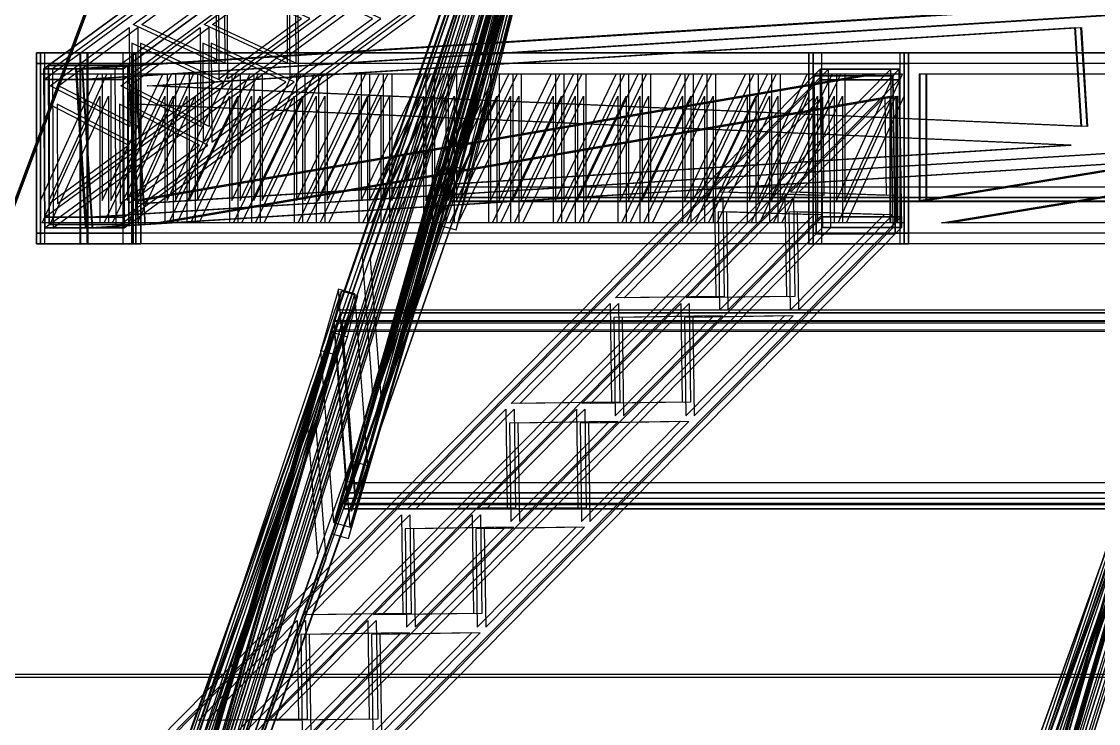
# Model space of a CAD drawing. Header units: millimetres. Extents: x -48000 to 1060615, y -2000 to 333000.
# Drawn here: x -27233 to -25205, y 37006 to 38328 of the extents above; entities that cross this region are included whole.
import ezdxf

# ---------------------------------------------------------------- set-up
doc = ezdxf.new("R2010")
doc.units = ezdxf.units.MM
doc.layers.add('D-STR-STRC', color=7, linetype='Continuous', lineweight=25)

msp = doc.modelspace()

# ---------------------------------------------------------------- linework, layer by layer
at = {"layer": 'D-STR-STRC'}
for points in [[(-26621.23, 37461.65), (-25802.5, 40264.84)], [(-26590.4, 37453.06), (-25771.68, 40256.26)], [(-26648.27, 37362.74), (-25829.54, 40165.93)], [(-26617.44, 37354.16), (-25798.72, 40157.35)], [(-27190.92, 38238.6), (-25236.25, 39671.93)], [(-27190.92, 38238.6), (-25236.25, 39671.93)], [(-27131.1, 38238.6), (-4260.15, 39671.93)], [(-27131.1, 38238.6), (-4260.15, 39671.93)], [(-27118.33, 38238.6), (-4247.37, 39671.93)], [(-27118.33, 38238.6), (-4247.37, 39671.93)], [(-27041.47, 38238.6), (-25086.8, 39671.93)], [(-27041.47, 38238.6), (-25086.8, 39671.93)], [(-27241.75, 35728.37), (-26004.94, 39651.31)], [(-27190.82, 38218.64), (-25236.15, 39651.97)], [(-27190.82, 38218.64), (-25236.15, 39651.97)], [(-27129.86, 38218.64), (-4258.9, 39651.97)], [(-27129.86, 38218.64), (-4258.9, 39651.97)], [(-27117.08, 38218.64), (-4246.13, 39651.97)], [(-27117.08, 38218.64), (-4246.13, 39651.97)], [(-27041.36, 38218.64), (-25086.69, 39651.97)], [(-27041.36, 38218.64), (-25086.69, 39651.97)], [(-26414.69, 38053.3), (-26007.7, 39655.63)], [(-24400.32, 39655.73), (-25637.12, 35732.78)], [(-27211, 35719.54), (-25974.19, 39642.48)], [(-26383.86, 38044.72), (-25976.88, 39647.04)], [(-26645.01, 37763.75), (-26008.87, 39605.44)], [(-26008.87, 39605.44), (-26645.01, 37763.75)], [(-26650.54, 37744.57), (-26014.29, 39586.23)], [(-26014.29, 39586.23), (-26650.54, 37744.57)], [(-24423.54, 39568.39), (-25660.35, 35645.45)], [(-27264.97, 35641.03), (-26028.17, 39563.98)], [(-27234.22, 35632.2), (-25997.42, 39555.15)], [(-26445.48, 37943.83), (-26038.49, 39546.15)], [(-26414.65, 37935.25), (-26007.66, 39537.57)], [(-27189.44, 37959.14), (-25234.77, 39392.47)], [(-27189.44, 37959.14), (-25234.77, 39392.47)], [(-27113.71, 37959.14), (-4242.76, 39392.47)], [(-27113.71, 37959.14), (-4242.76, 39392.47)], [(-27100.94, 37959.14), (-4229.99, 39392.47)], [(-27100.94, 37959.14), (-4229.99, 39392.47)], [(-27039.98, 37959.14), (-25085.31, 39392.47)], [(-27039.98, 37959.14), (-25085.31, 39392.47)], [(-27189.33, 37939.18), (-25234.66, 39372.51)], [(-27189.33, 37939.18), (-25234.66, 39372.51)], [(-27112.47, 37939.18), (-4241.52, 39372.51)], [(-27112.47, 37939.18), (-4241.52, 39372.51)], [(-27099.7, 37939.18), (-4228.74, 39372.51)], [(-27099.7, 37939.18), (-4228.74, 39372.51)], [(-27039.87, 37939.18), (-25085.21, 39372.51)], [(-27039.87, 37939.18), (-25085.21, 39372.51)], [(-25742.41, 38268.89), (-27205.12, 38268.89)], [(-27197.29, 38268.89), (-27205.12, 38268.89)], [(-25742.41, 38268.89), (-27205.12, 38268.89)], [(-27197.29, 38268.89), (-27205.12, 38268.89)], [(-8495.93, 38268.89), (-27122.44, 38268.89)], [(-27022.75, 38268.89), (-27122.44, 38268.89)], [(-8495.93, 38268.89), (-27122.44, 38268.89)], [(-27022.75, 38268.89), (-27122.44, 38268.89)], [(-8481.84, 38268.89), (-27108.35, 38268.89)], [(-27008.66, 38268.89), (-27108.35, 38268.89)], [(-8481.84, 38268.89), (-27108.35, 38268.89)], [(-27008.66, 38268.89), (-27108.35, 38268.89)], [(-25562.96, 38268.89), (-27025.67, 38268.89)], [(-27017.85, 38268.89), (-27025.67, 38268.89)], [(-25562.96, 38268.89), (-27025.67, 38268.89)], [(-27017.85, 38268.89), (-27025.67, 38268.89)], [(-25742.41, 38268.89), (-25750.24, 38268.89)], [(-25742.41, 38268.89), (-25750.24, 38268.89)], [(-25562.96, 38268.89), (-25570.79, 38268.89)], [(-25562.96, 38268.89), (-25570.79, 38268.89)], [(-28086.27, 35848.91), (-25729.32, 38237.79)], [(-28086.27, 35848.91), (-25729.32, 38237.79)], [(-27937.36, 35848.91), (-25580.4, 38237.79)], [(-27937.36, 35848.91), (-25580.4, 38237.79)], [(-25742.41, 38248.89), (-27205.12, 38248.89)], [(-25742.41, 38248.89), (-27205.12, 38248.89)], [(-27190.92, 38238.6), (-27182.42, 38244.83)], [(-27190.92, 38238.6), (-27182.42, 38244.83)], [(-27131.1, 38238.6), (-27031.66, 38244.83)], [(-27131.1, 38238.6), (-27031.66, 38244.83)], [(-8495.93, 38248.89), (-27122.44, 38248.89)], [(-8495.93, 38248.89), (-27122.44, 38248.89)], [(-27118.33, 38238.6), (-27018.88, 38244.83)], [(-27118.33, 38238.6), (-27018.88, 38244.83)], [(-8481.84, 38248.89), (-27108.35, 38248.89)], [(-8481.84, 38248.89), (-27108.35, 38248.89)], [(-27041.47, 38238.6), (-27032.97, 38244.83)], [(-27041.47, 38238.6), (-27032.97, 38244.83)], [(-25562.96, 38248.89), (-27025.67, 38248.89)], [(-25562.96, 38248.89), (-27025.67, 38248.89)], [(-25741.22, 38225.73), (-25729.32, 38237.79)], [(-25741.22, 38225.73), (-25729.32, 38237.79)], [(-25592.3, 38225.73), (-25580.4, 38237.79)], [(-25592.3, 38225.73), (-25580.4, 38237.79)], [(-28085.99, 35829.05), (-25729.03, 38217.94)], [(-28085.99, 35829.05), (-25729.03, 38217.94)], [(-27937.07, 35829.05), (-25580.11, 38217.94)], [(-27937.07, 35829.05), (-25580.11, 38217.94)], [(-26621.66, 37429.3), (-26417.04, 38015.69)], [(-26417.04, 38015.69), (-26621.66, 37429.3)], [(-26627.04, 37410.05), (-26422.38, 37996.42)], [(-26422.38, 37996.42), (-26627.04, 37410.05)], [(-26424.59, 37988.74), (-26421.67, 37997.12)], [(-26421.67, 37997.12), (-26424.17, 37989.94)], [(-28082.23, 35570.95), (-25725.27, 37959.84)], [(-28082.23, 35570.95), (-25725.27, 37959.84)], [(-27933.31, 35570.95), (-25576.35, 37959.84)], [(-27933.31, 35570.95), (-25576.35, 37959.84)], [(-27189.33, 37939.18), (-27180.83, 37945.41)], [(-27189.33, 37939.18), (-27180.83, 37945.41)], [(-27112.47, 37939.18), (-27013.03, 37945.41)], [(-27112.47, 37939.18), (-27013.03, 37945.41)], [(-27099.7, 37939.18), (-27000.25, 37945.41)], [(-27099.7, 37939.18), (-27000.25, 37945.41)], [(-27039.87, 37939.18), (-27031.38, 37945.41)], [(-27039.87, 37939.18), (-27031.38, 37945.41)], [(-28081.94, 35551.09), (-25724.98, 37939.98)], [(-28081.94, 35551.09), (-25724.98, 37939.98)], [(-27933.02, 35551.09), (-25576.06, 37939.98)], [(-27933.02, 35551.09), (-25576.06, 37939.98)], [(-25742.41, 37928.89), (-27205.12, 37928.89)], [(-25742.41, 37928.89), (-27205.12, 37928.89)], [(-8495.93, 37928.89), (-27122.44, 37928.89)], [(-8495.93, 37928.89), (-27122.44, 37928.89)], [(-8481.84, 37928.89), (-27108.35, 37928.89)], [(-8481.84, 37928.89), (-27108.35, 37928.89)], [(-25562.96, 37928.89), (-27025.67, 37928.89)], [(-25562.96, 37928.89), (-27025.67, 37928.89)], [(-25736.88, 37927.92), (-25724.98, 37939.98)], [(-25736.88, 37927.92), (-25724.98, 37939.98)], [(-25587.96, 37927.92), (-25576.06, 37939.98)], [(-25587.96, 37927.92), (-25576.06, 37939.98)], [(-25742.41, 37908.89), (-27205.12, 37908.89)], [(-27197.29, 37908.89), (-27205.12, 37908.89)], [(-25742.41, 37908.89), (-27205.12, 37908.89)], [(-27197.29, 37908.89), (-27205.12, 37908.89)], [(-8495.93, 37908.89), (-27122.44, 37908.89)], [(-27022.75, 37908.89), (-27122.44, 37908.89)], [(-8495.93, 37908.89), (-27122.44, 37908.89)], [(-27022.75, 37908.89), (-27122.44, 37908.89)], [(-8481.84, 37908.89), (-27108.35, 37908.89)], [(-27008.66, 37908.89), (-27108.35, 37908.89)], [(-8481.84, 37908.89), (-27108.35, 37908.89)], [(-27008.66, 37908.89), (-27108.35, 37908.89)], [(-25562.96, 37908.89), (-27025.67, 37908.89)], [(-27017.85, 37908.89), (-27025.67, 37908.89)], [(-25562.96, 37908.89), (-27025.67, 37908.89)], [(-27017.85, 37908.89), (-27025.67, 37908.89)], [(-25742.41, 37908.89), (-25750.24, 37908.89)], [(-25742.41, 37908.89), (-25750.24, 37908.89)], [(-25562.96, 37908.89), (-25570.79, 37908.89)], [(-25562.96, 37908.89), (-25570.79, 37908.89)], [(-25025.76, 37824.74), (-26697.94, 32855.9)], [(-28302.63, 32851.29), (-26630.45, 37820.13)], [(-28272.01, 32842.07), (-26599.83, 37810.91)], [(-24995.14, 37815.52), (-26667.32, 32846.68)], [(-26611.6, 37499.55), (-26636.09, 37823.49)], [(-26580.85, 37490.72), (-26605.34, 37814.67)], [(-26644.57, 37762.85), (-26637.25, 37784.06)], [(-26637.25, 37784.06), (-26644.57, 37762.85)], [(-27733.88, 34714.57), (-26632.67, 37779.34)], [(-26632.67, 37779.34), (-27733.88, 34714.57)], [(-26643.63, 37746.72), (-26632.23, 37778.45)], [(-26632.23, 37778.45), (-26643.63, 37746.72)], [(-26113.88, 34714.57), (-25012.67, 37779.34)], [(-25012.67, 37779.34), (-26113.88, 34714.57)], [(-28322.37, 32774.31), (-26650.2, 37743.16)], [(-27739.59, 34695.53), (-26638.28, 37760.25)], [(-26638.28, 37760.25), (-27739.59, 34695.53)], [(-25045.51, 37747.77), (-26717.68, 32778.92)], [(-26119.59, 34695.53), (-25018.28, 37760.25)], [(-25018.28, 37760.25), (-26119.59, 34695.53)], [(-28291.75, 32765.09), (-26619.58, 37733.94)], [(-25014.89, 37738.55), (-26687.06, 32769.7)], [(-26644.81, 37384.47), (-26669.31, 37708.41)], [(-26614.06, 37375.64), (-26638.56, 37699.59)], [(-27240.14, 35701.66), (-26615.09, 37459.01)], [(-26615.09, 37459.01), (-27240.14, 35701.66)], [(-27245.67, 35682.49), (-26620.52, 37439.81)], [(-26620.52, 37439.81), (-27245.67, 35682.49)], [(-26627, 37420.27), (-26619.8, 37440.5)], [(-26619.8, 37440.5), (-26627, 37420.27)], [(-26626.33, 37410.75), (-26623.82, 37417.93)], [(-26623.82, 37417.93), (-26626.33, 37410.75)]]:
    msp.add_lwpolyline(points, dxfattribs=at)
for points in [[(-26627.04, 37410.05), (-26015.39, 39598.74), (-25808.32, 40213.24)], [(-26627.04, 37410.05), (-25808.32, 40213.24), (-26422.38, 37996.42)], [(-26611.63, 37405.74), (-25999.98, 39594.43), (-25792.91, 40208.93)], [(-26611.62, 37405.77), (-25792.9, 40208.97), (-26406.96, 37992.15)], [(-26424.59, 37988.74), (-24805.72, 37988.95), (-24191.99, 40203.75), (-25810.87, 40203.55)], [(-26424.17, 37989.94), (-24805.3, 37990.14), (-24191.57, 40205.01), (-25810.44, 40204.8)], [(-26422.38, 37996.42), (-25808.32, 40213.24), (-26015.39, 39598.74)], [(-26421.67, 37997.12), (-24802.79, 37997.33), (-24189.03, 40212.54), (-25807.9, 40212.33)], [(-26421.67, 37997.12), (-24802.79, 37997.33), (-24189.03, 40212.54), (-25807.9, 40212.33)], [(-26406.96, 37992.15), (-25792.9, 40208.97), (-25999.97, 39594.47)], [(-26356.24, 38240.11), (-25864.31, 40016.04), (-26030.19, 39523.75)], [(-26340.82, 38235.84), (-25848.89, 40011.76), (-26014.78, 39519.48)], [(-27953.34, 36097.43), (-24894.29, 36097.43), (-23521.05, 39960.67), (-26511.54, 39960.67)], [(-27953.34, 36092.08), (-24894.29, 36092.08), (-23521.05, 39955.33), (-26511.54, 39955.33)], [(-24536.89, 37097.55), (-27578.09, 37097.55), (-26511.37, 39955.79), (-23520.89, 39955.79)], [(-24536.89, 37091.94), (-27578.09, 37091.94), (-26511.37, 39950.18), (-23520.89, 39950.18)], [(-26540.84, 37713.82), (-26056.46, 39447.1), (-25892.48, 39933.73)], [(-26525.43, 37709.52), (-26041.05, 39442.79), (-25877.07, 39929.43)], [(-26544.15, 37683.52), (-25894.07, 39909.29), (-26381.64, 38149.11)], [(-26528.73, 37679.25), (-25878.66, 39905.02), (-26366.22, 38144.84)], [(-27190.92, 38238.6), (-27189.33, 37939.18), (-25234.66, 39372.51), (-25236.25, 39671.93)], [(-27190.92, 38238.6), (-27189.33, 37939.18), (-25234.66, 39372.51), (-25236.25, 39671.93)], [(-27174.98, 38238.6), (-27173.39, 37939.18), (-25218.72, 39372.51), (-25220.31, 39671.93)], [(-27174.98, 38238.6), (-27173.39, 37939.18), (-25218.72, 39372.51), (-25220.31, 39671.93)], [(-27131.1, 38238.6), (-27112.47, 37939.18), (-4241.52, 39372.51), (-4260.15, 39671.93)], [(-27131.1, 38238.6), (-27112.47, 37939.18), (-4241.52, 39372.51), (-4260.15, 39671.93)], [(-27129.74, 38238.6), (-27111.11, 37939.18), (-4240.15, 39372.51), (-4258.78, 39671.93)], [(-27129.74, 38238.6), (-27111.11, 37939.18), (-4240.15, 39372.51), (-4258.78, 39671.93)], [(-27119.69, 38238.6), (-27101.06, 37939.18), (-4230.11, 39372.51), (-4248.73, 39671.93)], [(-27119.69, 38238.6), (-27101.06, 37939.18), (-4230.11, 39372.51), (-4248.73, 39671.93)], [(-27118.33, 38238.6), (-27099.7, 37939.18), (-4228.74, 39372.51), (-4247.37, 39671.93)], [(-27118.33, 38238.6), (-27099.7, 37939.18), (-4228.74, 39372.51), (-4247.37, 39671.93)], [(-27057.41, 38238.6), (-27055.82, 37939.18), (-25101.15, 39372.51), (-25102.74, 39671.93)], [(-27057.41, 38238.6), (-27055.82, 37939.18), (-25101.15, 39372.51), (-25102.74, 39671.93)], [(-27041.47, 38238.6), (-27039.87, 37939.18), (-25085.21, 39372.51), (-25086.8, 39671.93)], [(-27041.47, 38238.6), (-27039.87, 37939.18), (-25085.21, 39372.51), (-25086.8, 39671.93)], [(-24404.25, 39609.81), (-25015.9, 37444.18), (-25641.06, 35686.86)], [(-24404.23, 39609.89), (-25641.04, 35686.95), (-25040.37, 37768.2)], [(-27245.67, 35682.49), (-26645.01, 37763.75), (-26008.87, 39605.44)], [(-27245.67, 35682.49), (-26008.87, 39605.44), (-26620.52, 37439.81)], [(-27230.31, 35678.03), (-26629.65, 37759.29), (-25993.5, 39600.98)], [(-27230.29, 35678.12), (-25993.48, 39601.06), (-26605.13, 37435.43)], [(-26620.52, 37439.81), (-26008.87, 39605.44), (-26645.01, 37763.75)], [(-26605.13, 37435.44), (-25993.48, 39601.07), (-26629.62, 37759.38)], [(-26422.38, 37996.42), (-26015.39, 39598.74), (-26627.04, 37410.05)], [(-26626.33, 37410.75), (-25007.46, 37410.95), (-24396.1, 39598.04), (-26014.97, 39597.83)], [(-26626.33, 37410.75), (-25007.46, 37410.95), (-24396.1, 39598.04), (-26014.97, 39597.83)], [(-26623.82, 37417.93), (-25004.95, 37418.14), (-24393.57, 39605.57), (-26012.43, 39605.37)], [(-26623.82, 37417.93), (-25004.95, 37418.14), (-24393.57, 39605.57), (-26012.43, 39605.37)], [(-26619.8, 37440.5), (-25000.94, 37440.71), (-24389.58, 39604.74), (-26008.45, 39604.53)], [(-26619.8, 37440.5), (-25000.94, 37440.71), (-24389.58, 39604.74), (-26008.45, 39604.53)], [(-26406.97, 37992.11), (-25999.98, 39594.43), (-26611.63, 37405.74)], [(-24388.87, 39605.44), (-25000.52, 37439.81), (-25625.67, 35682.49)], [(-24388.87, 39605.44), (-25625.67, 35682.49), (-25025.01, 37763.75)], [(-26627, 37420.27), (-25008.14, 37420.48), (-24396.91, 39583.54), (-26015.77, 39583.33)], [(-26627, 37420.27), (-25008.14, 37420.48), (-24396.91, 39583.54), (-26015.77, 39583.33)], [(-26572.2, 37625.78), (-26083.3, 39356.79), (-26591.77, 37884.71)], [(-26556.81, 37621.41), (-26067.91, 39352.42), (-26576.39, 37880.34)], [(-26407.21, 38074.61), (-26081.96, 39355.15), (-26570.77, 37605.99)], [(-26391.8, 38070.3), (-26066.55, 39350.84), (-26555.37, 37601.68)], [(-27079.45, 36187.06), (-26115.22, 39245.42), (-26592.07, 37557.08)], [(-24510.61, 39249.79), (-24987.46, 37561.45), (-25474.83, 36191.43)], [(-27064.06, 36182.69), (-26099.84, 39241.04), (-26576.69, 37552.7)], [(-27138.28, 36041.47), (-26674.34, 37649.01), (-26182.98, 39071.52)], [(-27122.92, 36037.01), (-26658.97, 37644.56), (-26167.62, 39067.06)], [(-24578.35, 39075.97), (-25533.64, 36045.92), (-25069.7, 37653.47)], [(-24562.98, 39071.52), (-25518.28, 36041.47), (-25054.34, 37649.01)], [(-27022.68, 38321.89), (-26867.27, 38435.85), (-26866.28, 38249.21)], [(-27022.68, 38321.89), (-26867.27, 38435.85), (-26866.28, 38249.21)], [(-27006.74, 38321.89), (-26851.33, 38435.85), (-26850.33, 38249.21)], [(-27006.74, 38321.89), (-26851.33, 38435.85), (-26850.33, 38249.21)], [(-26889.17, 38321.89), (-26733.76, 38435.85), (-26732.76, 38249.21)], [(-26889.17, 38321.89), (-26733.76, 38435.85), (-26732.76, 38249.21)], [(-26873.22, 38321.89), (-26717.81, 38435.85), (-26716.82, 38249.21)], [(-26873.22, 38321.89), (-26717.81, 38435.85), (-26716.82, 38249.21)], [(-26862.42, 38406.34), (-26861.43, 38219.71), (-26706.02, 38333.67)], [(-26862.42, 38406.34), (-26861.43, 38219.71), (-26706.02, 38333.67)], [(-26846.48, 38406.34), (-26845.48, 38219.71), (-26690.07, 38333.67)], [(-26846.48, 38406.34), (-26845.48, 38219.71), (-26690.07, 38333.67)], [(-26728.91, 38406.34), (-26727.91, 38219.71), (-26572.5, 38333.67)], [(-26728.91, 38406.34), (-26727.91, 38219.71), (-26572.5, 38333.67)], [(-26712.96, 38406.34), (-26711.97, 38219.71), (-26556.56, 38333.67)], [(-26712.96, 38406.34), (-26711.97, 38219.71), (-26556.56, 38333.67)], [(-27179.41, 38206.96), (-27030.16, 38316.41), (-27029.17, 38129.77)], [(-27179.41, 38206.96), (-27030.16, 38316.41), (-27029.17, 38129.77)], [(-27163.46, 38206.96), (-27014.22, 38316.41), (-27013.22, 38129.77)], [(-27163.46, 38206.96), (-27014.22, 38316.41), (-27013.22, 38129.77)], [(-27045.89, 38206.96), (-26896.64, 38316.41), (-26895.65, 38129.77)], [(-27045.89, 38206.96), (-26896.64, 38316.41), (-26895.65, 38129.77)], [(-27029.95, 38206.96), (-26880.7, 38316.41), (-26879.71, 38129.77)], [(-27029.95, 38206.96), (-26880.7, 38316.41), (-26879.71, 38129.77)], [(-26996.36, 38206.96), (-25250.05, 38316.41), (-25238.44, 38129.77)], [(-26996.36, 38206.96), (-25250.05, 38316.41), (-25238.44, 38129.77)], [(-26994.99, 38206.96), (-25248.69, 38316.41), (-25237.08, 38129.77)], [(-26994.99, 38206.96), (-25248.69, 38316.41), (-25237.08, 38129.77)], [(-26984.95, 38206.96), (-25238.64, 38316.41), (-25227.03, 38129.77)], [(-26984.95, 38206.96), (-25238.64, 38316.41), (-25227.03, 38129.77)], [(-26983.58, 38206.96), (-25237.28, 38316.41), (-25225.66, 38129.77)], [(-26983.58, 38206.96), (-25237.28, 38316.41), (-25225.66, 38129.77)], [(-27025.31, 38286.9), (-27024.32, 38100.26), (-26868.91, 38214.22)], [(-27025.31, 38286.9), (-27024.32, 38100.26), (-26868.91, 38214.22)], [(-27009.37, 38286.9), (-27008.37, 38100.26), (-26852.96, 38214.22)], [(-27009.37, 38286.9), (-27008.37, 38100.26), (-26852.96, 38214.22)], [(-26891.8, 38286.9), (-26890.8, 38100.26), (-26735.39, 38214.22)], [(-26891.8, 38286.9), (-26890.8, 38100.26), (-26735.39, 38214.22)], [(-26875.85, 38286.9), (-26874.86, 38100.26), (-26719.45, 38214.22)], [(-26875.85, 38286.9), (-26874.86, 38100.26), (-26719.45, 38214.22)], [(-27205.12, 38268.89), (-27025.67, 38268.89), (-27025.67, 38248.89), (-27205.12, 38248.89)], [(-25742.41, 38268.89), (-25742.41, 37908.89), (-27205.12, 37908.89), (-27205.12, 38268.89)], [(-27205.12, 38268.89), (-27025.67, 38268.89), (-27025.67, 37908.89), (-27205.12, 37908.89)], [(-27025.67, 38268.89), (-27205.12, 38268.89), (-27205.12, 38248.89), (-27025.67, 38248.89)], [(-25742.41, 38268.89), (-25742.41, 37908.89), (-27205.12, 37908.89), (-27205.12, 38268.89)], [(-27025.67, 38268.89), (-27205.12, 38268.89), (-27205.12, 37908.89), (-27025.67, 37908.89)], [(-27197.29, 38268.89), (-27017.85, 38268.89), (-27017.85, 37908.89), (-27197.29, 37908.89)], [(-27017.85, 38268.89), (-27197.29, 38268.89), (-27197.29, 37908.89), (-27017.85, 37908.89)], [(-25726.46, 38268.89), (-25726.46, 37908.89), (-27189.17, 37908.89), (-27189.17, 38268.89)], [(-25726.46, 38268.89), (-25726.46, 37908.89), (-27189.17, 37908.89), (-27189.17, 38268.89)], [(-27108.35, 38268.89), (-27122.44, 38268.89), (-27122.44, 38248.89), (-27108.35, 38248.89)], [(-8495.93, 38268.89), (-8495.93, 37908.89), (-27122.44, 37908.89), (-27122.44, 38268.89)], [(-27108.35, 38268.89), (-27122.44, 38268.89), (-27122.44, 37908.89), (-27108.35, 37908.89)], [(-27122.44, 38268.89), (-27108.35, 38268.89), (-27108.35, 38248.89), (-27122.44, 38248.89)], [(-8495.93, 38268.89), (-8495.93, 37908.89), (-27122.44, 37908.89), (-27122.44, 38268.89)], [(-27122.44, 38268.89), (-27108.35, 38268.89), (-27108.35, 37908.89), (-27122.44, 37908.89)], [(-8494.68, 38268.89), (-8494.68, 37908.89), (-27121.19, 37908.89), (-27121.19, 38268.89)], [(-8494.68, 38268.89), (-8494.68, 37908.89), (-27121.19, 37908.89), (-27121.19, 38268.89)], [(-8483.1, 38268.89), (-8483.1, 37908.89), (-27109.61, 37908.89), (-27109.61, 38268.89)], [(-8483.1, 38268.89), (-8483.1, 37908.89), (-27109.61, 37908.89), (-27109.61, 38268.89)], [(-8481.84, 38268.89), (-8481.84, 37908.89), (-27108.35, 37908.89), (-27108.35, 38268.89)], [(-8481.84, 38268.89), (-8481.84, 37908.89), (-27108.35, 37908.89), (-27108.35, 38268.89)], [(-25578.92, 38268.89), (-25578.92, 37908.89), (-27041.63, 37908.89), (-27041.63, 38268.89)], [(-25578.92, 38268.89), (-25578.92, 37908.89), (-27041.63, 37908.89), (-27041.63, 38268.89)], [(-25562.96, 38268.89), (-25562.96, 37908.89), (-27025.67, 37908.89), (-27025.67, 38268.89)], [(-25562.96, 38268.89), (-25562.96, 37908.89), (-27025.67, 37908.89), (-27025.67, 38268.89)], [(-27008.66, 38268.89), (-27022.75, 38268.89), (-27022.75, 37908.89), (-27008.66, 37908.89)], [(-27022.75, 38268.89), (-27008.66, 38268.89), (-27008.66, 37908.89), (-27022.75, 37908.89)], [(-25750.24, 38268.89), (-25570.79, 38268.89), (-25570.79, 37908.89), (-25750.24, 37908.89)], [(-25570.79, 38268.89), (-25750.24, 38268.89), (-25750.24, 37908.89), (-25570.79, 37908.89)], [(-25742.41, 38268.89), (-25562.96, 38268.89), (-25562.96, 38248.89), (-25742.41, 38248.89)], [(-25742.41, 38268.89), (-25562.96, 38268.89), (-25562.96, 37908.89), (-25742.41, 37908.89)], [(-25562.96, 38268.89), (-25742.41, 38268.89), (-25742.41, 38248.89), (-25562.96, 38248.89)], [(-25562.96, 38268.89), (-25742.41, 38268.89), (-25742.41, 37908.89), (-25562.96, 37908.89)], [(-28086.27, 35848.91), (-28081.94, 35551.09), (-25724.98, 37939.98), (-25729.32, 38237.79)], [(-28086.27, 35848.91), (-28081.94, 35551.09), (-25724.98, 37939.98), (-25729.32, 38237.79)], [(-28070.39, 35848.91), (-28066.05, 35551.09), (-25709.09, 37939.98), (-25713.43, 38237.79)], [(-28070.39, 35848.91), (-28066.05, 35551.09), (-25709.09, 37939.98), (-25713.43, 38237.79)], [(-27953.24, 35848.91), (-27948.9, 35551.09), (-25591.95, 37939.98), (-25596.28, 38237.79)], [(-27953.24, 35848.91), (-27948.9, 35551.09), (-25591.95, 37939.98), (-25596.28, 38237.79)], [(-27937.36, 35848.91), (-27933.02, 35551.09), (-25576.06, 37939.98), (-25580.4, 38237.79)], [(-27937.36, 35848.91), (-27933.02, 35551.09), (-25576.06, 37939.98), (-25580.4, 38237.79)], [(-27041.47, 38238.6), (-27190.92, 38238.6), (-27190.82, 38218.64), (-27041.36, 38218.64)], [(-27041.47, 38238.6), (-27190.92, 38238.6), (-27189.33, 37939.18), (-27039.87, 37939.18)], [(-27190.92, 38238.6), (-27041.47, 38238.6), (-27041.36, 38218.64), (-27190.82, 38218.64)], [(-27190.92, 38238.6), (-27041.47, 38238.6), (-27039.87, 37939.18), (-27189.33, 37939.18)], [(-27032.97, 38244.83), (-27182.42, 38244.83), (-27180.83, 37945.41), (-27031.38, 37945.41)], [(-27182.42, 38244.83), (-27032.97, 38244.83), (-27031.38, 37945.41), (-27180.83, 37945.41)], [(-27131.1, 38238.6), (-27118.33, 38238.6), (-27117.08, 38218.64), (-27129.86, 38218.64)], [(-27131.1, 38238.6), (-27118.33, 38238.6), (-27099.7, 37939.18), (-27112.47, 37939.18)], [(-27118.33, 38238.6), (-27131.1, 38238.6), (-27129.86, 38218.64), (-27117.08, 38218.64)], [(-27118.33, 38238.6), (-27131.1, 38238.6), (-27112.47, 37939.18), (-27099.7, 37939.18)], [(-27031.66, 38244.83), (-27018.88, 38244.83), (-27000.25, 37945.41), (-27013.03, 37945.41)], [(-27018.88, 38244.83), (-27031.66, 38244.83), (-27013.03, 37945.41), (-27000.25, 37945.41)], [(-25580.4, 38237.79), (-25729.32, 38237.79), (-25729.03, 38217.94), (-25580.11, 38217.94)], [(-25580.4, 38237.79), (-25729.32, 38237.79), (-25724.98, 37939.98), (-25576.06, 37939.98)], [(-25729.32, 38237.79), (-25580.4, 38237.79), (-25580.11, 38217.94), (-25729.03, 38217.94)], [(-25729.32, 38237.79), (-25580.4, 38237.79), (-25576.06, 37939.98), (-25724.98, 37939.98)], [(-27088.67, 38228.89), (-27197.29, 38228.89), (-27197.29, 37990.89)], [(-27088.67, 38228.89), (-27197.29, 38228.89), (-27197.29, 37990.89)], [(-27072.72, 38228.89), (-27181.34, 38228.89), (-27181.34, 37990.89)], [(-27072.72, 38228.89), (-27181.34, 38228.89), (-27181.34, 37990.89)], [(-26966.78, 38228.89), (-27081.08, 38228.89), (-27081.08, 37990.89)], [(-26966.78, 38228.89), (-27081.08, 38228.89), (-27081.08, 37990.89)], [(-26950.83, 38228.89), (-27065.13, 38228.89), (-27065.13, 37990.89)], [(-26950.83, 38228.89), (-27065.13, 38228.89), (-27065.13, 37990.89)], [(-26925.17, 38228.89), (-27033.8, 38228.89), (-27033.8, 37990.89)], [(-26925.17, 38228.89), (-27033.8, 38228.89), (-27033.8, 37990.89)], [(-25639.52, 38228.89), (-27022.75, 38228.89), (-27022.75, 37990.89)], [(-25639.52, 38228.89), (-27022.75, 38228.89), (-27022.75, 37990.89)], [(-25638.27, 38228.89), (-27021.5, 38228.89), (-27021.5, 37990.89)], [(-25638.27, 38228.89), (-27021.5, 38228.89), (-27021.5, 37990.89)], [(-26909.22, 38228.89), (-27017.85, 38228.89), (-27017.85, 37990.89)], [(-26909.22, 38228.89), (-27017.85, 38228.89), (-27017.85, 37990.89)], [(-25626.68, 38228.89), (-27009.91, 38228.89), (-27009.91, 37990.89)], [(-25626.68, 38228.89), (-27009.91, 38228.89), (-27009.91, 37990.89)], [(-25625.43, 38228.89), (-27008.66, 38228.89), (-27008.66, 37990.89)], [(-25625.43, 38228.89), (-27008.66, 38228.89), (-27008.66, 37990.89)], [(-26844.89, 38228.89), (-26959.18, 38228.89), (-26959.18, 37990.89)], [(-26844.89, 38228.89), (-26959.18, 38228.89), (-26959.18, 37990.89)], [(-26828.93, 38228.89), (-26943.23, 38228.89), (-26943.23, 37990.89)], [(-26828.93, 38228.89), (-26943.23, 38228.89), (-26943.23, 37990.89)], [(-26803.28, 38228.89), (-26917.58, 38228.89), (-26917.58, 37990.89)], [(-26803.28, 38228.89), (-26917.58, 38228.89), (-26917.58, 37990.89)], [(-26787.33, 38228.89), (-26901.63, 38228.89), (-26901.63, 37990.89)], [(-26787.33, 38228.89), (-26901.63, 38228.89), (-26901.63, 37990.89)], [(-26722.99, 38228.89), (-26837.29, 38228.89), (-26837.29, 37990.89)], [(-26722.99, 38228.89), (-26837.29, 38228.89), (-26837.29, 37990.89)], [(-26707.04, 38228.89), (-26821.34, 38228.89), (-26821.34, 37990.89)], [(-26707.04, 38228.89), (-26821.34, 38228.89), (-26821.34, 37990.89)], [(-26681.39, 38228.89), (-26795.69, 38228.89), (-26795.69, 37990.89)], [(-26681.39, 38228.89), (-26795.69, 38228.89), (-26795.69, 37990.89)], [(-26665.44, 38228.89), (-26779.74, 38228.89), (-26779.74, 37990.89)], [(-26665.44, 38228.89), (-26779.74, 38228.89), (-26779.74, 37990.89)], [(-26601.1, 38228.89), (-26715.4, 38228.89), (-26715.4, 37990.89)], [(-26601.1, 38228.89), (-26715.4, 38228.89), (-26715.4, 37990.89)], [(-26585.15, 38228.89), (-26699.45, 38228.89), (-26699.45, 37990.89)], [(-26585.15, 38228.89), (-26699.45, 38228.89), (-26699.45, 37990.89)], [(-26559.5, 38228.89), (-26673.8, 38228.89), (-26673.8, 37990.89)], [(-26559.5, 38228.89), (-26673.8, 38228.89), (-26673.8, 37990.89)], [(-26543.55, 38228.89), (-26657.84, 38228.89), (-26657.84, 37990.89)], [(-26543.55, 38228.89), (-26657.84, 38228.89), (-26657.84, 37990.89)], [(-26479.21, 38228.89), (-26593.51, 38228.89), (-26593.51, 37990.89)], [(-26479.21, 38228.89), (-26593.51, 38228.89), (-26593.51, 37990.89)], [(-26463.26, 38228.89), (-26577.56, 38228.89), (-26577.56, 37990.89)], [(-26463.26, 38228.89), (-26577.56, 38228.89), (-26577.56, 37990.89)], [(-26437.6, 38228.89), (-26551.9, 38228.89), (-26551.9, 37990.89)], [(-26437.6, 38228.89), (-26551.9, 38228.89), (-26551.9, 37990.89)], [(-26421.65, 38228.89), (-26535.95, 38228.89), (-26535.95, 37990.89)], [(-26421.65, 38228.89), (-26535.95, 38228.89), (-26535.95, 37990.89)], [(-26357.32, 38228.89), (-26471.61, 38228.89), (-26471.61, 37990.89)], [(-26357.32, 38228.89), (-26471.61, 38228.89), (-26471.61, 37990.89)], [(-26341.36, 38228.89), (-26455.66, 38228.89), (-26455.66, 37990.89)], [(-26341.36, 38228.89), (-26455.66, 38228.89), (-26455.66, 37990.89)], [(-26315.71, 38228.89), (-26430.01, 38228.89), (-26430.01, 37990.89)], [(-26315.71, 38228.89), (-26430.01, 38228.89), (-26430.01, 37990.89)], [(-26299.76, 38228.89), (-26414.06, 38228.89), (-26414.06, 37990.89)], [(-26299.76, 38228.89), (-26414.06, 38228.89), (-26414.06, 37990.89)], [(-26235.42, 38228.89), (-26349.72, 38228.89), (-26349.72, 37990.89)], [(-26235.42, 38228.89), (-26349.72, 38228.89), (-26349.72, 37990.89)], [(-26219.47, 38228.89), (-26333.77, 38228.89), (-26333.77, 37990.89)], [(-26219.47, 38228.89), (-26333.77, 38228.89), (-26333.77, 37990.89)], [(-26193.82, 38228.89), (-26308.12, 38228.89), (-26308.12, 37990.89)], [(-26193.82, 38228.89), (-26308.12, 38228.89), (-26308.12, 37990.89)], [(-26177.87, 38228.89), (-26292.17, 38228.89), (-26292.17, 37990.89)], [(-26177.87, 38228.89), (-26292.17, 38228.89), (-26292.17, 37990.89)], [(-26113.53, 38228.89), (-26227.83, 38228.89), (-26227.83, 37990.89)], [(-26113.53, 38228.89), (-26227.83, 38228.89), (-26227.83, 37990.89)], [(-26097.58, 38228.89), (-26211.88, 38228.89), (-26211.88, 37990.89)], [(-26097.58, 38228.89), (-26211.88, 38228.89), (-26211.88, 37990.89)], [(-26071.93, 38228.89), (-26186.23, 38228.89), (-26186.23, 37990.89)], [(-26071.93, 38228.89), (-26186.23, 38228.89), (-26186.23, 37990.89)], [(-26055.98, 38228.89), (-26170.27, 38228.89), (-26170.27, 37990.89)], [(-26055.98, 38228.89), (-26170.27, 38228.89), (-26170.27, 37990.89)], [(-25991.64, 38228.89), (-26105.94, 38228.89), (-26105.94, 37990.89)], [(-25991.64, 38228.89), (-26105.94, 38228.89), (-26105.94, 37990.89)], [(-25975.69, 38228.89), (-26089.99, 38228.89), (-26089.99, 37990.89)], [(-25975.69, 38228.89), (-26089.99, 38228.89), (-26089.99, 37990.89)], [(-25950.03, 38228.89), (-26064.33, 38228.89), (-26064.33, 37990.89)], [(-25950.03, 38228.89), (-26064.33, 38228.89), (-26064.33, 37990.89)], [(-25934.08, 38228.89), (-26048.38, 38228.89), (-26048.38, 37990.89)], [(-25934.08, 38228.89), (-26048.38, 38228.89), (-26048.38, 37990.89)], [(-25869.75, 38228.89), (-25984.04, 38228.89), (-25984.04, 37990.89)], [(-25869.75, 38228.89), (-25984.04, 38228.89), (-25984.04, 37990.89)], [(-25853.8, 38228.89), (-25968.09, 38228.89), (-25968.09, 37990.89)], [(-25853.8, 38228.89), (-25968.09, 38228.89), (-25968.09, 37990.89)], [(-25828.14, 38228.89), (-25942.44, 38228.89), (-25942.44, 37990.89)], [(-25828.14, 38228.89), (-25942.44, 38228.89), (-25942.44, 37990.89)], [(-25812.19, 38228.89), (-25926.49, 38228.89), (-25926.49, 37990.89)], [(-25812.19, 38228.89), (-25926.49, 38228.89), (-25926.49, 37990.89)], [(-25753.53, 38228.89), (-25862.15, 38228.89), (-25862.15, 37990.89)], [(-25753.53, 38228.89), (-25862.15, 38228.89), (-25862.15, 37990.89)], [(-25737.58, 38228.89), (-25846.2, 38228.89), (-25846.2, 37990.89)], [(-25737.58, 38228.89), (-25846.2, 38228.89), (-25846.2, 37990.89)], [(-25706.25, 38228.89), (-25820.55, 38228.89), (-25820.55, 37990.89)], [(-25706.25, 38228.89), (-25820.55, 38228.89), (-25820.55, 37990.89)], [(-25690.3, 38228.89), (-25804.6, 38228.89), (-25804.6, 37990.89)], [(-25690.3, 38228.89), (-25804.6, 38228.89), (-25804.6, 37990.89)], [(-25592.3, 38225.73), (-25741.22, 38225.73), (-25736.88, 37927.92), (-25587.96, 37927.92)], [(-25741.22, 38225.73), (-25592.3, 38225.73), (-25587.96, 37927.92), (-25736.88, 37927.92)], [(-25590.03, 38228.89), (-25698.66, 38228.89), (-25698.66, 37990.89)], [(-25590.03, 38228.89), (-25698.66, 38228.89), (-25698.66, 37990.89)], [(-25574.08, 38228.89), (-25682.7, 38228.89), (-25682.7, 37990.89)], [(-25574.08, 38228.89), (-25682.7, 38228.89), (-25682.7, 37990.89)], [(-24087.31, 38228.89), (-25542.82, 38228.89), (-25542.82, 37990.89)], [(-24087.31, 38228.89), (-25542.82, 38228.89), (-25542.82, 37990.89)], [(-24086.06, 38228.89), (-25541.57, 38228.89), (-25541.57, 37990.89)], [(-24086.06, 38228.89), (-25541.57, 38228.89), (-25541.57, 37990.89)], [(-24074.47, 38228.89), (-25529.98, 38228.89), (-25529.98, 37990.89)], [(-24074.47, 38228.89), (-25529.98, 38228.89), (-25529.98, 37990.89)], [(-24073.22, 38228.89), (-25528.73, 38228.89), (-25528.73, 37990.89)], [(-24073.22, 38228.89), (-25528.73, 38228.89), (-25528.73, 37990.89)], [(-27085.38, 38186.89), (-27085.38, 37948.89), (-27194.01, 37948.89)], [(-27085.38, 38186.89), (-27085.38, 37948.89), (-27194.01, 37948.89)], [(-27182.04, 38171.97), (-27181.04, 37985.33), (-27031.79, 38094.78)], [(-27182.04, 38171.97), (-27181.04, 37985.33), (-27031.79, 38094.78)], [(-27069.43, 38186.89), (-27069.43, 37948.89), (-27178.05, 37948.89)], [(-27069.43, 38186.89), (-27069.43, 37948.89), (-27178.05, 37948.89)], [(-27166.09, 38171.97), (-27165.1, 37985.33), (-27015.85, 38094.78)], [(-27166.09, 38171.97), (-27165.1, 37985.33), (-27015.85, 38094.78)], [(-26963.49, 38186.89), (-26963.49, 37948.89), (-27077.79, 37948.89)], [(-26963.49, 38186.89), (-26963.49, 37948.89), (-27077.79, 37948.89)], [(-26947.54, 38186.89), (-26947.54, 37948.89), (-27061.84, 37948.89)], [(-26947.54, 38186.89), (-26947.54, 37948.89), (-27061.84, 37948.89)], [(-27048.52, 38171.97), (-27047.53, 37985.33), (-26898.28, 38094.78)], [(-27048.52, 38171.97), (-27047.53, 37985.33), (-26898.28, 38094.78)], [(-27032.58, 38171.97), (-27031.59, 37985.33), (-26882.34, 38094.78)], [(-27032.58, 38171.97), (-27031.59, 37985.33), (-26882.34, 38094.78)], [(-26921.89, 38186.89), (-26921.89, 37948.89), (-27030.51, 37948.89)], [(-26921.89, 38186.89), (-26921.89, 37948.89), (-27030.51, 37948.89)], [(-27027.12, 38171.97), (-27015.51, 37985.33), (-25269.2, 38094.78)], [(-27027.12, 38171.97), (-27015.51, 37985.33), (-25269.2, 38094.78)], [(-27025.76, 38171.97), (-27014.15, 37985.33), (-25267.84, 38094.78)], [(-27025.76, 38171.97), (-27014.15, 37985.33), (-25267.84, 38094.78)], [(-27015.71, 38171.97), (-27004.1, 37985.33), (-25257.79, 38094.78)], [(-27015.71, 38171.97), (-27004.1, 37985.33), (-25257.79, 38094.78)], [(-26905.94, 38186.89), (-26905.94, 37948.89), (-27014.56, 37948.89)], [(-26905.94, 38186.89), (-26905.94, 37948.89), (-27014.56, 37948.89)], [(-27014.35, 38171.97), (-27002.74, 37985.33), (-25256.43, 38094.78)], [(-27014.35, 38171.97), (-27002.74, 37985.33), (-25256.43, 38094.78)], [(-25597.65, 38186.89), (-25597.65, 37948.89), (-26980.88, 37948.89)], [(-25597.65, 38186.89), (-25597.65, 37948.89), (-26980.88, 37948.89)], [(-25596.4, 38186.89), (-25596.4, 37948.89), (-26979.63, 37948.89)], [(-25596.4, 38186.89), (-25596.4, 37948.89), (-26979.63, 37948.89)], [(-25584.81, 38186.89), (-25584.81, 37948.89), (-26968.04, 37948.89)], [(-25584.81, 38186.89), (-25584.81, 37948.89), (-26968.04, 37948.89)], [(-25583.56, 38186.89), (-25583.56, 37948.89), (-26966.79, 37948.89)], [(-25583.56, 38186.89), (-25583.56, 37948.89), (-26966.79, 37948.89)], [(-26841.6, 38186.89), (-26841.6, 37948.89), (-26955.9, 37948.89)], [(-26841.6, 38186.89), (-26841.6, 37948.89), (-26955.9, 37948.89)], [(-26825.65, 38186.89), (-26825.65, 37948.89), (-26939.95, 37948.89)], [(-26825.65, 38186.89), (-26825.65, 37948.89), (-26939.95, 37948.89)], [(-26799.99, 38186.89), (-26799.99, 37948.89), (-26914.29, 37948.89)], [(-26799.99, 38186.89), (-26799.99, 37948.89), (-26914.29, 37948.89)], [(-26784.04, 38186.89), (-26784.04, 37948.89), (-26898.34, 37948.89)], [(-26784.04, 38186.89), (-26784.04, 37948.89), (-26898.34, 37948.89)], [(-26719.71, 38186.89), (-26719.71, 37948.89), (-26834, 37948.89)], [(-26719.71, 38186.89), (-26719.71, 37948.89), (-26834, 37948.89)], [(-26703.75, 38186.89), (-26703.75, 37948.89), (-26818.05, 37948.89)], [(-26703.75, 38186.89), (-26703.75, 37948.89), (-26818.05, 37948.89)], [(-26678.1, 38186.89), (-26678.1, 37948.89), (-26792.4, 37948.89)], [(-26678.1, 38186.89), (-26678.1, 37948.89), (-26792.4, 37948.89)], [(-26662.15, 38186.89), (-26662.15, 37948.89), (-26776.45, 37948.89)], [(-26662.15, 38186.89), (-26662.15, 37948.89), (-26776.45, 37948.89)], [(-26597.81, 38186.89), (-26597.81, 37948.89), (-26712.11, 37948.89)], [(-26597.81, 38186.89), (-26597.81, 37948.89), (-26712.11, 37948.89)], [(-26581.86, 38186.89), (-26581.86, 37948.89), (-26696.16, 37948.89)], [(-26581.86, 38186.89), (-26581.86, 37948.89), (-26696.16, 37948.89)], [(-26556.21, 38186.89), (-26556.21, 37948.89), (-26670.51, 37948.89)], [(-26556.21, 38186.89), (-26556.21, 37948.89), (-26670.51, 37948.89)], [(-26540.26, 38186.89), (-26540.26, 37948.89), (-26654.56, 37948.89)], [(-26540.26, 38186.89), (-26540.26, 37948.89), (-26654.56, 37948.89)], [(-26475.92, 38186.89), (-26475.92, 37948.89), (-26590.22, 37948.89)], [(-26475.92, 38186.89), (-26475.92, 37948.89), (-26590.22, 37948.89)], [(-26459.97, 38186.89), (-26459.97, 37948.89), (-26574.27, 37948.89)], [(-26459.97, 38186.89), (-26459.97, 37948.89), (-26574.27, 37948.89)], [(-26434.32, 38186.89), (-26434.32, 37948.89), (-26548.61, 37948.89)], [(-26434.32, 38186.89), (-26434.32, 37948.89), (-26548.61, 37948.89)], [(-26418.37, 38186.89), (-26418.37, 37948.89), (-26532.66, 37948.89)], [(-26418.37, 38186.89), (-26418.37, 37948.89), (-26532.66, 37948.89)], [(-26354.03, 38186.89), (-26354.03, 37948.89), (-26468.33, 37948.89)], [(-26354.03, 38186.89), (-26354.03, 37948.89), (-26468.33, 37948.89)], [(-26338.08, 38186.89), (-26338.08, 37948.89), (-26452.38, 37948.89)], [(-26338.08, 38186.89), (-26338.08, 37948.89), (-26452.38, 37948.89)], [(-26312.42, 38186.89), (-26312.42, 37948.89), (-26426.72, 37948.89)], [(-26312.42, 38186.89), (-26312.42, 37948.89), (-26426.72, 37948.89)], [(-26296.47, 38186.89), (-26296.47, 37948.89), (-26410.77, 37948.89)], [(-26296.47, 38186.89), (-26296.47, 37948.89), (-26410.77, 37948.89)], [(-26232.14, 38186.89), (-26232.14, 37948.89), (-26346.43, 37948.89)], [(-26232.14, 38186.89), (-26232.14, 37948.89), (-26346.43, 37948.89)], [(-26216.18, 38186.89), (-26216.18, 37948.89), (-26330.48, 37948.89)], [(-26216.18, 38186.89), (-26216.18, 37948.89), (-26330.48, 37948.89)], [(-26190.53, 38186.89), (-26190.53, 37948.89), (-26304.83, 37948.89)], [(-26190.53, 38186.89), (-26190.53, 37948.89), (-26304.83, 37948.89)], [(-26174.58, 38186.89), (-26174.58, 37948.89), (-26288.88, 37948.89)], [(-26174.58, 38186.89), (-26174.58, 37948.89), (-26288.88, 37948.89)], [(-26110.24, 38186.89), (-26110.24, 37948.89), (-26224.54, 37948.89)], [(-26110.24, 38186.89), (-26110.24, 37948.89), (-26224.54, 37948.89)], [(-26094.29, 38186.89), (-26094.29, 37948.89), (-26208.59, 37948.89)], [(-26094.29, 38186.89), (-26094.29, 37948.89), (-26208.59, 37948.89)], [(-26068.64, 38186.89), (-26068.64, 37948.89), (-26182.94, 37948.89)], [(-26068.64, 38186.89), (-26068.64, 37948.89), (-26182.94, 37948.89)], [(-26052.69, 38186.89), (-26052.69, 37948.89), (-26166.99, 37948.89)], [(-26052.69, 38186.89), (-26052.69, 37948.89), (-26166.99, 37948.89)], [(-25988.35, 38186.89), (-25988.35, 37948.89), (-26102.65, 37948.89)], [(-25988.35, 38186.89), (-25988.35, 37948.89), (-26102.65, 37948.89)], [(-25972.4, 38186.89), (-25972.4, 37948.89), (-26086.7, 37948.89)], [(-25972.4, 38186.89), (-25972.4, 37948.89), (-26086.7, 37948.89)], [(-25946.75, 38186.89), (-25946.75, 37948.89), (-26061.04, 37948.89)], [(-25946.75, 38186.89), (-25946.75, 37948.89), (-26061.04, 37948.89)], [(-25930.8, 38186.89), (-25930.8, 37948.89), (-26045.09, 37948.89)], [(-25930.8, 38186.89), (-25930.8, 37948.89), (-26045.09, 37948.89)], [(-25866.46, 38186.89), (-25866.46, 37948.89), (-25980.76, 37948.89)], [(-25866.46, 38186.89), (-25866.46, 37948.89), (-25980.76, 37948.89)], [(-25850.51, 38186.89), (-25850.51, 37948.89), (-25964.81, 37948.89)], [(-25850.51, 38186.89), (-25850.51, 37948.89), (-25964.81, 37948.89)], [(-25824.85, 38186.89), (-25824.85, 37948.89), (-25939.15, 37948.89)], [(-25824.85, 38186.89), (-25824.85, 37948.89), (-25939.15, 37948.89)], [(-25808.9, 38186.89), (-25808.9, 37948.89), (-25923.2, 37948.89)], [(-25808.9, 38186.89), (-25808.9, 37948.89), (-25923.2, 37948.89)], [(-25917.95, 38006.31), (-25740.64, 38186.03), (-25737.93, 38000.39)], [(-25917.95, 38006.31), (-25740.64, 38186.03), (-25737.93, 38000.39)], [(-25902.07, 38006.31), (-25724.75, 38186.03), (-25722.05, 38000.39)], [(-25902.07, 38006.31), (-25724.75, 38186.03), (-25722.05, 38000.39)], [(-25750.24, 38186.89), (-25750.24, 37948.89), (-25858.86, 37948.89)], [(-25750.24, 38186.89), (-25750.24, 37948.89), (-25858.86, 37948.89)], [(-25734.29, 38186.89), (-25734.29, 37948.89), (-25842.91, 37948.89)], [(-25734.29, 38186.89), (-25734.29, 37948.89), (-25842.91, 37948.89)], [(-25702.96, 38186.89), (-25702.96, 37948.89), (-25817.26, 37948.89)], [(-25702.96, 38186.89), (-25702.96, 37948.89), (-25817.26, 37948.89)], [(-25687.01, 38186.89), (-25687.01, 37948.89), (-25801.31, 37948.89)], [(-25687.01, 38186.89), (-25687.01, 37948.89), (-25801.31, 37948.89)], [(-25784.92, 38006.31), (-25607.6, 38186.03), (-25604.9, 38000.39)], [(-25784.92, 38006.31), (-25607.6, 38186.03), (-25604.9, 38000.39)], [(-25769.03, 38006.31), (-25591.72, 38186.03), (-25589.02, 38000.39)], [(-25769.03, 38006.31), (-25591.72, 38186.03), (-25589.02, 38000.39)], [(-25586.74, 38186.89), (-25586.74, 37948.89), (-25695.37, 37948.89)], [(-25586.74, 38186.89), (-25586.74, 37948.89), (-25695.37, 37948.89)], [(-25570.79, 38186.89), (-25570.79, 37948.89), (-25679.42, 37948.89)], [(-25570.79, 38186.89), (-25570.79, 37948.89), (-25679.42, 37948.89)], [(-24045.44, 38186.89), (-24045.44, 37948.89), (-25500.95, 37948.89)], [(-24045.44, 38186.89), (-24045.44, 37948.89), (-25500.95, 37948.89)], [(-24044.19, 38186.89), (-24044.19, 37948.89), (-25499.7, 37948.89)], [(-24044.19, 38186.89), (-24044.19, 37948.89), (-25499.7, 37948.89)], [(-24032.6, 38186.89), (-24032.6, 37948.89), (-25488.11, 37948.89)], [(-24032.6, 38186.89), (-24032.6, 37948.89), (-25488.11, 37948.89)], [(-24031.35, 38186.89), (-24031.35, 37948.89), (-25486.86, 37948.89)], [(-24031.35, 38186.89), (-24031.35, 37948.89), (-25486.86, 37948.89)], [(-26414.65, 37935.25), (-26383.86, 38044.72), (-26414.69, 38053.3), (-26445.48, 37943.83)], [(-24797.04, 38015.69), (-26417.04, 38015.69), (-26422.38, 37996.42), (-24802.38, 37996.42)], [(-24797.04, 38015.69), (-26417.04, 38015.69), (-26422.38, 37996.42), (-24802.38, 37996.42)], [(-26114.37, 37807.23), (-25928.42, 37995.7), (-25925.72, 37810.06)], [(-26114.37, 37807.23), (-25928.42, 37995.7), (-25925.72, 37810.06)], [(-26098.48, 37807.23), (-25912.54, 37995.7), (-25909.84, 37810.06)], [(-26098.48, 37807.23), (-25912.54, 37995.7), (-25909.84, 37810.06)], [(-25981.33, 37807.23), (-25795.39, 37995.7), (-25792.69, 37810.06)], [(-25981.33, 37807.23), (-25795.39, 37995.7), (-25792.69, 37810.06)], [(-25965.45, 37807.23), (-25779.51, 37995.7), (-25776.8, 37810.06)], [(-25965.45, 37807.23), (-25779.51, 37995.7), (-25776.8, 37810.06)], [(-25921.4, 37969.57), (-25918.7, 37783.93), (-25741.38, 37963.65)], [(-25921.4, 37969.57), (-25918.7, 37783.93), (-25741.38, 37963.65)], [(-25905.52, 37969.57), (-25902.81, 37783.93), (-25725.5, 37963.65)], [(-25905.52, 37969.57), (-25902.81, 37783.93), (-25725.5, 37963.65)], [(-25788.37, 37969.57), (-25785.66, 37783.93), (-25608.35, 37963.65)], [(-25788.37, 37969.57), (-25785.66, 37783.93), (-25608.35, 37963.65)], [(-25772.48, 37969.57), (-25769.78, 37783.93), (-25592.47, 37963.65)], [(-25772.48, 37969.57), (-25769.78, 37783.93), (-25592.47, 37963.65)], [(-27039.98, 37959.14), (-27189.44, 37959.14), (-27189.33, 37939.18), (-27039.87, 37939.18)], [(-27189.44, 37959.14), (-27039.98, 37959.14), (-27039.87, 37939.18), (-27189.33, 37939.18)], [(-27113.71, 37959.14), (-27100.94, 37959.14), (-27099.7, 37939.18), (-27112.47, 37939.18)], [(-27100.94, 37959.14), (-27113.71, 37959.14), (-27112.47, 37939.18), (-27099.7, 37939.18)], [(-25576.35, 37959.84), (-25725.27, 37959.84), (-25724.98, 37939.98), (-25576.06, 37939.98)], [(-25725.27, 37959.84), (-25576.35, 37959.84), (-25576.06, 37939.98), (-25724.98, 37939.98)], [(-27205.12, 37928.89), (-27025.67, 37928.89), (-27025.67, 37908.89), (-27205.12, 37908.89)], [(-27025.67, 37928.89), (-27205.12, 37928.89), (-27205.12, 37908.89), (-27025.67, 37908.89)], [(-27108.35, 37928.89), (-27122.44, 37928.89), (-27122.44, 37908.89), (-27108.35, 37908.89)], [(-27122.44, 37928.89), (-27108.35, 37928.89), (-27108.35, 37908.89), (-27122.44, 37908.89)], [(-25742.41, 37928.89), (-25562.96, 37928.89), (-25562.96, 37908.89), (-25742.41, 37908.89)], [(-25562.96, 37928.89), (-25742.41, 37928.89), (-25742.41, 37908.89), (-25562.96, 37908.89)], [(-26638.56, 37699.59), (-26605.34, 37814.67), (-26636.09, 37823.49), (-26669.31, 37708.41)], [(-26619.58, 37733.94), (-26599.83, 37810.91), (-26630.45, 37820.13), (-26650.2, 37743.16)], [(-27237.75, 35703.41), (-25618.91, 35703.62), (-25018.41, 37784.27), (-26637.25, 37784.06)], [(-27237.75, 35703.41), (-25618.91, 35703.62), (-25018.41, 37784.27), (-26637.25, 37784.06)], [(-25027.99, 37783.91), (-25628.65, 35739.21), (-26700.17, 32815.06)], [(-25027.97, 37783.99), (-26700.15, 32815.14), (-26129.18, 34719.22)], [(-26310.78, 37608.16), (-26124.84, 37796.62), (-26122.13, 37610.99)], [(-26310.78, 37608.16), (-26124.84, 37796.62), (-26122.13, 37610.99)], [(-26294.89, 37608.16), (-26108.95, 37796.62), (-26106.25, 37610.99)], [(-26294.89, 37608.16), (-26108.95, 37796.62), (-26106.25, 37610.99)], [(-26177.74, 37608.16), (-25991.8, 37796.62), (-25989.1, 37610.99)], [(-26177.74, 37608.16), (-25991.8, 37796.62), (-25989.1, 37610.99)], [(-26161.86, 37608.16), (-25975.92, 37796.62), (-25973.22, 37610.99)], [(-26161.86, 37608.16), (-25975.92, 37796.62), (-25973.22, 37610.99)], [(-26129.2, 34719.14), (-25628.66, 35739.21), (-25028, 37783.91)], [(-28304.85, 32810.49), (-27733.88, 34714.57), (-26632.67, 37779.34)], [(-28304.85, 32810.49), (-26632.67, 37779.34), (-27233.33, 35734.64)], [(-28289.55, 32805.84), (-27718.58, 34709.92), (-26617.37, 37774.69)], [(-28289.52, 32805.92), (-26617.35, 37774.77), (-27218.01, 35730.07)], [(-27233.33, 35734.64), (-26632.67, 37779.34), (-27733.88, 34714.57)], [(-27218.01, 35730.07), (-26617.35, 37774.78), (-27718.55, 34710)], [(-26620.52, 37439.81), (-26645.01, 37763.75), (-27245.67, 35682.49)], [(-27244.94, 35683.17), (-25626.11, 35683.39), (-25025.74, 37763.06), (-26644.57, 37762.85)], [(-27244.94, 35683.17), (-25626.11, 35683.39), (-25025.74, 37763.06), (-26644.57, 37762.85)], [(-27232.6, 35735.32), (-25613.78, 35735.53), (-25013.41, 37778.67), (-26632.23, 37778.45)], [(-27232.6, 35735.32), (-25613.78, 35735.53), (-25013.41, 37778.67), (-26632.23, 37778.45)], [(-25012.67, 37779.34), (-25613.33, 35734.64), (-26684.85, 32810.49)], [(-25012.67, 37779.34), (-26684.85, 32810.49), (-26113.88, 34714.57)], [(-26650.54, 37744.57), (-25030.54, 37744.57), (-25025.01, 37763.75), (-26645.01, 37763.75)], [(-26650.54, 37744.57), (-25030.54, 37744.57), (-25025.01, 37763.75), (-26645.01, 37763.75)], [(-26638.28, 37760.25), (-25018.28, 37760.25), (-25012.67, 37779.34), (-26632.67, 37779.34)], [(-26638.28, 37760.25), (-25018.28, 37760.25), (-25012.67, 37779.34), (-26632.67, 37779.34)], [(-26117.82, 37770.5), (-26115.11, 37584.86), (-25929.17, 37773.32)], [(-26117.82, 37770.5), (-26115.11, 37584.86), (-25929.17, 37773.32)], [(-26113.88, 34714.57), (-25613.33, 35734.64), (-25012.67, 37779.34)], [(-26101.93, 37770.5), (-26099.23, 37584.86), (-25913.29, 37773.32)], [(-26101.93, 37770.5), (-26099.23, 37584.86), (-25913.29, 37773.32)], [(-25984.78, 37770.5), (-25982.08, 37584.86), (-25796.14, 37773.32)], [(-25984.78, 37770.5), (-25982.08, 37584.86), (-25796.14, 37773.32)], [(-25968.9, 37770.5), (-25966.19, 37584.86), (-25780.25, 37773.32)], [(-25968.9, 37770.5), (-25966.19, 37584.86), (-25780.25, 37773.32)], [(-25040.37, 37768.21), (-25641.03, 35686.95), (-25015.88, 37444.26)], [(-25025.01, 37763.75), (-25625.67, 35682.49), (-25000.52, 37439.81)], [(-27243.69, 35705.04), (-25624.87, 35705.26), (-25024.81, 37746.94), (-26643.63, 37746.72)], [(-27243.69, 35705.04), (-25624.87, 35705.26), (-25024.81, 37746.94), (-26643.63, 37746.72)], [(-26605.16, 37435.35), (-26629.65, 37759.29), (-27230.31, 35678.03)], [(-26507.19, 37409.09), (-26321.25, 37597.55), (-26318.55, 37411.91)], [(-26507.19, 37409.09), (-26321.25, 37597.55), (-26318.55, 37411.91)], [(-26491.31, 37409.09), (-26305.37, 37597.55), (-26302.66, 37411.91)], [(-26491.31, 37409.09), (-26305.37, 37597.55), (-26302.66, 37411.91)], [(-26374.16, 37409.09), (-26188.22, 37597.55), (-26185.51, 37411.91)], [(-26374.16, 37409.09), (-26188.22, 37597.55), (-26185.51, 37411.91)], [(-26358.27, 37409.09), (-26172.33, 37597.55), (-26169.63, 37411.91)], [(-26358.27, 37409.09), (-26172.33, 37597.55), (-26169.63, 37411.91)], [(-25089.7, 37582.49), (-25566.26, 35931.23), (-25070.26, 37325.47)], [(-26674.9, 37321.01), (-26694.33, 37578.03), (-27170.9, 35926.77)], [(-26659.54, 37316.55), (-26678.97, 37573.57), (-27155.53, 35922.31)], [(-26314.23, 37571.42), (-26311.52, 37385.79), (-26125.58, 37574.25)], [(-26314.23, 37571.42), (-26311.52, 37385.79), (-26125.58, 37574.25)], [(-26298.34, 37571.42), (-26295.64, 37385.79), (-26109.7, 37574.25)], [(-26298.34, 37571.42), (-26295.64, 37385.79), (-26109.7, 37574.25)], [(-26181.19, 37571.42), (-26178.49, 37385.79), (-25992.55, 37574.25)], [(-26181.19, 37571.42), (-26178.49, 37385.79), (-25992.55, 37574.25)], [(-26165.31, 37571.42), (-26162.61, 37385.79), (-25976.66, 37574.25)], [(-26165.31, 37571.42), (-26162.61, 37385.79), (-25976.66, 37574.25)], [(-25074.33, 37578.03), (-25550.9, 35926.77), (-25054.9, 37321.01)], [(-26614.06, 37375.64), (-26580.85, 37490.72), (-26611.6, 37499.55), (-26644.81, 37384.47)], [(-25988.47, 35075.32), (-25595.34, 35876.5), (-25123.57, 37482.43)], [(-27200.02, 35871.93), (-26728.25, 37477.87), (-27593.15, 35070.75)], [(-27184.69, 35867.37), (-26712.93, 37473.3), (-27577.83, 35066.19)], [(-26617.44, 37354.16), (-26590.4, 37453.06), (-26621.23, 37461.65), (-26648.27, 37362.74)], [(-24995.09, 37459.01), (-26615.09, 37459.01), (-26620.52, 37439.81), (-25000.52, 37439.81)], [(-24995.09, 37459.01), (-26615.09, 37459.01), (-26620.52, 37439.81), (-25000.52, 37439.81)], [(-25973.15, 35070.75), (-25580.02, 35871.93), (-25108.25, 37477.87)], [(-25001.66, 37429.3), (-26621.66, 37429.3), (-26627.04, 37410.05), (-25007.04, 37410.05)], [(-25001.66, 37429.3), (-26621.66, 37429.3), (-26627.04, 37410.05), (-25007.04, 37410.05)], [(-26703.6, 37210.01), (-26517.66, 37398.47), (-26514.96, 37212.84)], [(-26703.6, 37210.01), (-26517.66, 37398.47), (-26514.96, 37212.84)], [(-26687.72, 37210.01), (-26501.78, 37398.47), (-26499.08, 37212.84)], [(-26687.72, 37210.01), (-26501.78, 37398.47), (-26499.08, 37212.84)], [(-26570.57, 37210.01), (-26384.63, 37398.47), (-26381.93, 37212.84)], [(-26570.57, 37210.01), (-26384.63, 37398.47), (-26381.93, 37212.84)], [(-26554.69, 37210.01), (-26368.74, 37398.47), (-26366.04, 37212.84)], [(-26554.69, 37210.01), (-26368.74, 37398.47), (-26366.04, 37212.84)], [(-28025.13, 33611.99), (-26759.83, 37371.81), (-27214.34, 35824.63)], [(-28009.81, 33607.42), (-26744.51, 37367.24), (-27199.02, 35820.06)], [(-26510.64, 37372.35), (-26507.94, 37186.71), (-26322, 37375.17)], [(-26510.64, 37372.35), (-26507.94, 37186.71), (-26322, 37375.17)], [(-26494.76, 37372.35), (-26492.05, 37186.71), (-26306.11, 37375.17)], [(-26494.76, 37372.35), (-26492.05, 37186.71), (-26306.11, 37375.17)], [(-25155.15, 37376.38), (-25609.66, 35829.2), (-26420.45, 33616.56)], [(-25139.83, 37371.81), (-25594.34, 35824.63), (-26405.13, 33611.99)], [(-26377.61, 37372.35), (-26374.9, 37186.71), (-26188.96, 37375.17)], [(-26377.61, 37372.35), (-26374.9, 37186.71), (-26188.96, 37375.17)], [(-26361.72, 37372.35), (-26359.02, 37186.71), (-26173.08, 37375.17)], [(-26361.72, 37372.35), (-26359.02, 37186.71), (-26173.08, 37375.17)], [(-26900.02, 37010.94), (-26714.08, 37199.4), (-26711.37, 37013.76)], [(-26900.02, 37010.94), (-26714.08, 37199.4), (-26711.37, 37013.76)], [(-26884.13, 37010.94), (-26698.19, 37199.4), (-26695.49, 37013.76)], [(-26884.13, 37010.94), (-26698.19, 37199.4), (-26695.49, 37013.76)], [(-26766.98, 37010.94), (-26581.04, 37199.4), (-26578.34, 37013.76)], [(-26766.98, 37010.94), (-26581.04, 37199.4), (-26578.34, 37013.76)], [(-26751.1, 37010.94), (-26565.16, 37199.4), (-26562.45, 37013.76)], [(-26751.1, 37010.94), (-26565.16, 37199.4), (-26562.45, 37013.76)], [(-26707.05, 37173.27), (-26704.35, 36987.64), (-26518.41, 37176.1)], [(-26707.05, 37173.27), (-26704.35, 36987.64), (-26518.41, 37176.1)], [(-26691.17, 37173.27), (-26688.47, 36987.64), (-26502.52, 37176.1)], [(-26691.17, 37173.27), (-26688.47, 36987.64), (-26502.52, 37176.1)], [(-26574.02, 37173.27), (-26571.32, 36987.64), (-26385.38, 37176.1)], [(-26574.02, 37173.27), (-26571.32, 36987.64), (-26385.38, 37176.1)], [(-26558.14, 37173.27), (-26555.43, 36987.64), (-26369.49, 37176.1)], [(-26558.14, 37173.27), (-26555.43, 36987.64), (-26369.49, 37176.1)]]:
    msp.add_lwpolyline(points, close=True, dxfattribs=at)

doc.saveas('drawing.dxf')
